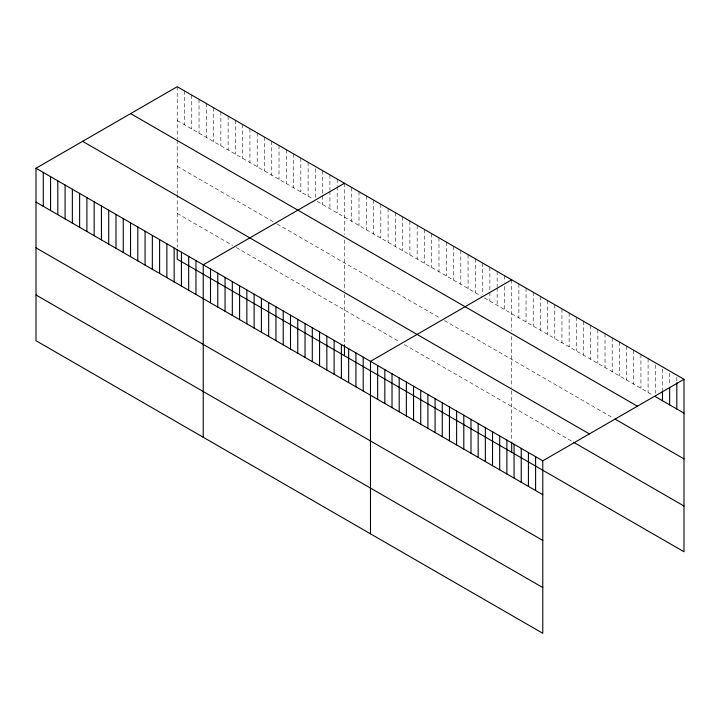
<?xml version="1.0" encoding="UTF-8"?>
<svg xmlns="http://www.w3.org/2000/svg" width="720" height="720" viewBox="0 0 720 720"><rect width="100%" height="100%" fill="white"/><g stroke="black" fill="none" stroke-linecap="round" stroke-linejoin="round"><path stroke-width="0.54" stroke-dasharray="3.6 2.7" d="M177.219 86.706L177.219 139.077M177.219 120.564L313.56 199.278M317.196 201.375L481.698 296.352M484.425 297.927L652.59 395.01M177.219 166.302L276.291 223.506M277.2 224.028L440.802 318.483M444.438 320.58L612.207 417.438M177.219 213.435L232.668 245.448M236.304 247.545L399.897 342M404.442 344.619L572.724 441.774M676.818 377.325L676.818 381.699M669.645 373.185L669.645 385.2M662.463 369.036L662.463 389.79M655.281 364.896L655.281 393.291M648.099 358.56L648.099 392.427M640.926 354.42L640.926 388.278M633.744 350.271L633.744 384.138M626.562 346.131L626.562 379.989M619.389 341.982L619.389 375.84M612.207 337.842L612.207 371.7M605.025 333.693L605.025 367.551M597.852 329.544L597.852 363.411M590.67 325.404L590.67 359.262M583.488 321.255L583.488 355.122M576.306 317.115L576.306 350.973M569.133 312.966L569.133 346.833M561.951 308.826L561.951 342.684M554.769 304.677L554.769 338.535M547.596 300.537L547.596 334.395M540.414 296.388L540.414 330.246M533.232 292.239L533.232 326.106M526.05 288.099L526.05 321.957M518.877 283.95L518.877 317.817M511.695 279.81L511.695 331.092M511.695 336.537L511.695 387.468M511.695 390.834L511.695 441.396M504.423 275.607L504.423 282.168M504.423 286.533L504.423 309.474M497.151 271.413L497.151 286.704M497.151 287.793L497.151 305.271M489.879 267.21L489.879 291.249M489.879 292.338L489.879 301.077M482.607 263.016L482.607 294.696M475.344 258.822L475.344 292.68M468.072 254.619L468.072 288.486M460.8 250.425L460.8 284.283M453.528 246.222L453.528 280.089M446.256 242.028L446.256 275.886M438.984 237.825L438.984 271.692M431.712 233.631L431.712 267.489M424.44 229.437L424.44 263.295M417.168 225.234L417.168 259.092M409.896 221.04L409.896 254.898M402.624 216.837L402.624 250.704M395.361 212.643L395.361 246.501M388.089 208.44L388.089 242.307M380.817 204.246L380.817 238.104M373.545 200.043L373.545 233.91M366.273 195.849L366.273 229.707M359.001 191.655L359.001 225.513M351.729 187.452L351.729 221.31M344.457 183.258L344.457 234.54M344.457 239.985L344.457 290.916M344.457 294.282L344.457 343.755M337.185 179.055L337.185 185.607M337.185 186.705L337.185 212.922M329.913 174.861L329.913 190.152M329.913 191.241L329.913 208.719M322.641 170.658L322.641 204.525M315.378 168.651L315.378 198.144M308.106 162.261L308.106 196.128M300.834 158.067L300.834 191.925M293.562 153.873L293.562 187.731M286.29 149.67L286.29 183.528M279.018 145.476L279.018 179.334M271.746 141.273L271.746 175.14M264.474 137.079L264.474 170.937M257.202 132.876L257.202 166.743M249.93 128.682L249.93 162.54M242.658 124.479L242.658 158.346M235.395 120.285L235.395 154.143M228.123 116.091L228.123 149.949M220.851 111.888L220.851 145.755M213.579 107.694L213.579 141.552M206.307 103.491L206.307 137.358M199.035 99.297L199.035 133.155M191.763 95.094L191.763 128.961M184.491 90.9L184.491 124.758M177.219 140.166L177.219 193.239M177.219 194.355L177.219 247.203"/><path stroke-width="1.08" d="M36 168.237L542.781 460.818L542.781 633.294L36 340.713L36 168.237L177.219 86.706L684 379.287L684 551.763L177.219 259.182L177.219 249.381M344.457 183.258L203.238 264.789L203.238 437.265M511.695 279.81L370.476 361.341L370.476 533.817M542.781 460.818L684 379.287M655.281 396.567L684 413.145M130.617 113.607L637.398 406.197M614.898 418.995L684 458.892M82.602 141.327L589.383 433.917M573.615 442.296L684 506.025M36 202.095L542.781 494.685M36 247.842L542.781 540.423M36 294.966L542.781 587.556M676.818 382.788L676.818 409.005M669.645 387.378L669.645 404.856M662.463 390.879L662.463 400.716M535.599 456.678L535.599 490.536M528.417 452.529L528.417 486.396M521.244 448.389L521.244 482.247M514.062 444.24L514.062 478.098M511.695 442.485L511.695 452.286M506.88 440.1L506.88 473.958M499.698 435.951L499.698 469.809M492.525 431.802L492.525 465.669M485.343 427.662L485.343 461.52M478.161 423.513L478.161 457.38M470.988 419.373L470.988 453.231M463.806 415.224L463.806 449.091M456.624 411.084L456.624 444.942M449.451 406.935L449.451 440.802M442.269 402.795L442.269 436.653M435.087 398.646L435.087 432.504M427.905 394.506L427.905 428.364M420.732 390.357L420.732 424.215M413.55 386.208L413.55 420.075M406.368 382.068L406.368 415.926M399.195 377.919L399.195 411.786M392.013 373.779L392.013 407.637M384.831 369.63L384.831 403.497M377.649 365.49L377.649 399.348M363.204 357.147L363.204 391.005M355.932 352.944L355.932 386.811M348.66 348.75L348.66 382.608M344.457 344.844L344.457 355.734M341.388 344.547L341.388 378.414M334.116 340.353L334.116 374.211M326.844 336.15L326.844 370.017M319.572 331.956L319.572 365.814M312.3 327.762L312.3 361.62M305.037 323.559L305.037 357.417M297.765 319.365L297.765 353.223M290.493 315.162L290.493 349.029M283.221 310.968L283.221 344.826M275.949 306.765L275.949 340.632M268.677 302.571L268.677 336.429M261.405 298.368L261.405 332.235M254.133 294.174L254.133 328.032M246.861 289.98L246.861 323.838M239.589 285.777L239.589 319.635M232.326 281.583L232.326 315.441M225.054 277.38L225.054 311.247M217.782 273.186L217.782 307.044M210.51 268.983L210.51 302.85M195.966 260.595L195.966 294.453M188.694 256.392L188.694 290.25M181.422 252.198L181.422 286.056M174.15 247.995L174.15 281.862M166.878 243.801L166.878 277.659M159.606 239.598L159.606 273.465M152.343 235.404L152.343 269.262M145.071 231.201L145.071 265.068M137.799 227.007L137.799 260.865M130.527 222.813L130.527 256.671M123.255 218.61L123.255 252.468M115.983 214.416L115.983 248.274M108.711 210.213L108.711 244.08M101.439 206.019L101.439 239.877M94.167 201.816L94.167 235.683M86.895 197.622L86.895 231.48M79.623 193.419L79.623 227.286M72.36 189.225L72.36 223.083M65.088 185.031L65.088 218.889M57.816 180.828L57.816 214.686M50.544 176.634L50.544 210.492M43.272 172.431L43.272 206.298"/></g></svg>
